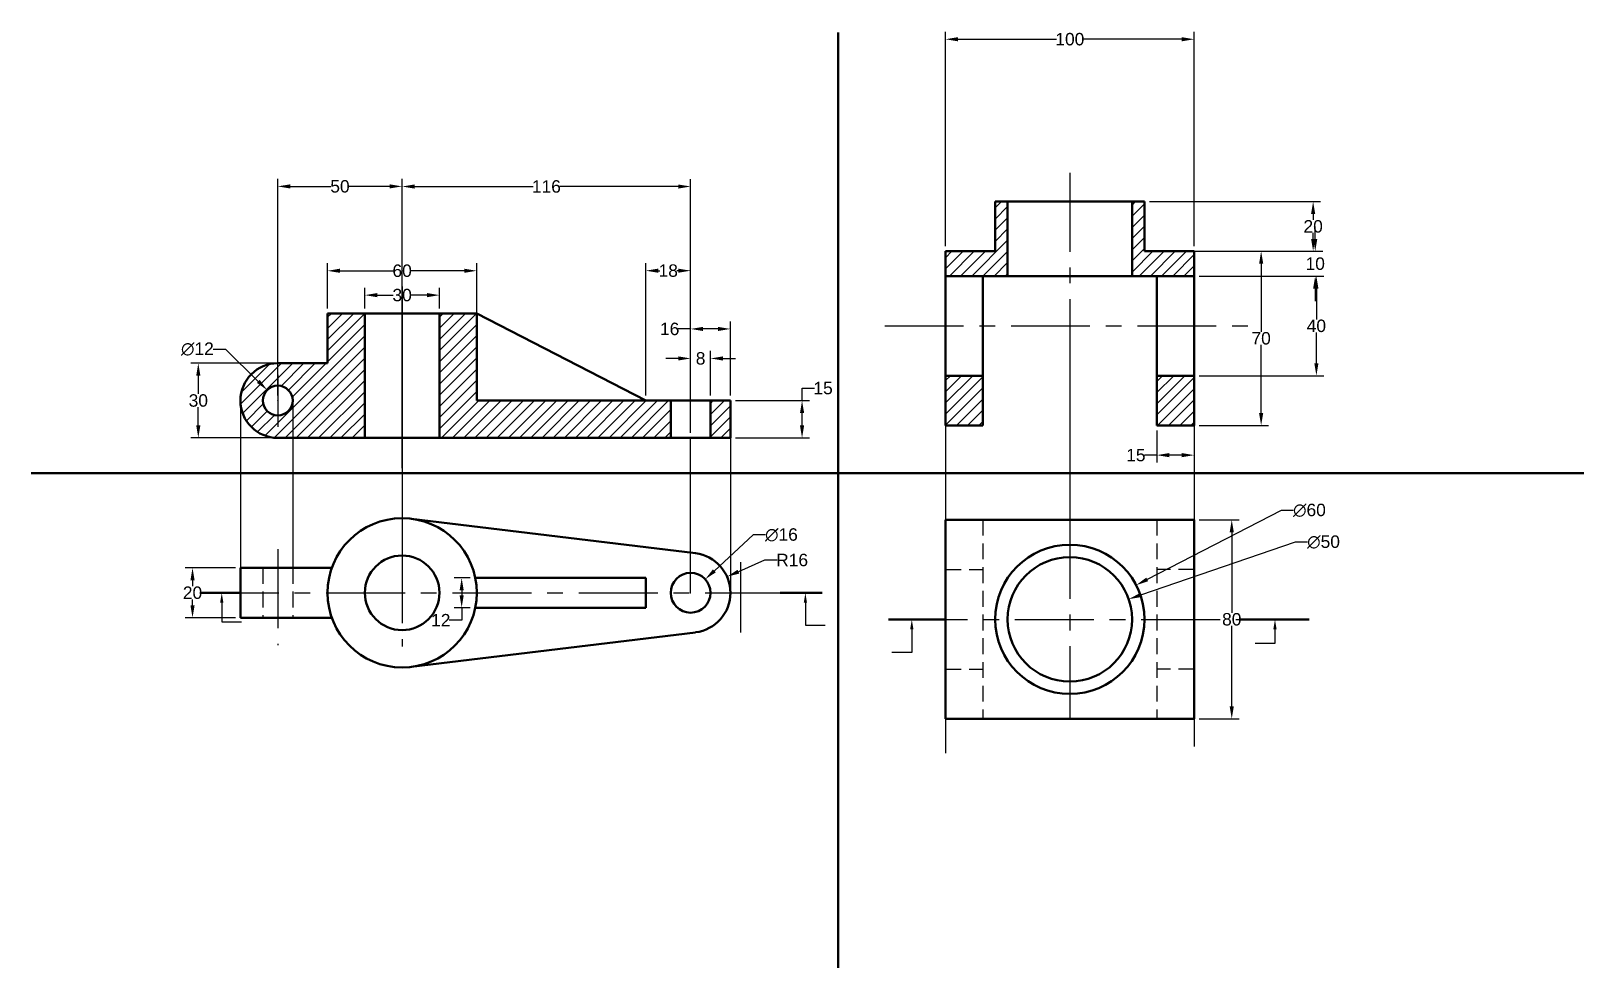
# Model space of a CAD drawing. Header units: millimetres. Extents: x 54 to 679, y 114 to 491.
import ezdxf
from ezdxf import colors
from ezdxf.entities.mleader import LeaderData, LeaderLine
from ezdxf.math import Vec2, Vec3

# ---------------------------------------------------------------- set-up
doc = ezdxf.new("R2010")
doc.units = ezdxf.units.MM
doc.linetypes.add('CENTER', pattern=[50.8, 31.75, -6.35, 6.35, -6.35])
doc.linetypes.add('HIDDEN', pattern=[9.525, 6.35, -3.175])
for name, color, linetype in [('CENTRE', 8, 'CENTER'), ('DIM', 12, 'Continuous'), ('HIDDEN', 101, 'HIDDEN'), ('PROJECTIN', 51, 'Continuous')]:
    doc.layers.add(name, color=color, linetype=linetype)
doc.layers.add('OBJECT', color=250, linetype='Continuous', lineweight=50)
doc.styles.get("Standard").update_dxf_attribs({"font": 'arial.ttf'})
doc.dimstyles.new('kunal', dxfattribs={"dimtxt": 5, "dimasz": 5, "dimexe": 3, "dimexo": 2, "dimgap": 0.09, "dimtad": 0, "dimtih": 1, "dimtoh": 1, "dimdec": 0, "dimzin": 0, "dimdsep": 46, "dimtxsty": 'Standard', "dimcen": 0.09, "dimadec": 0, "dimazin": 0, "dimtfac": 1, "dimtdec": 0, "dimtofl": 0, "dimtmove": 0, "dimatfit": 3, "dimfxl": 1, "dimtolj": 1, "dimtzin": 0, "dimarcsym": 0})

# ---------------------------------------------------------------- blocks, each defined once
blk = doc.blocks.new('*D2')
at = {"layer": 'Defpoints', "color": 0, "transparency": 16777216}
for p in [(218.44, 384.4), (188.44, 377.03), (218.44, 377.03)]:
    blk.add_point(p, dxfattribs=at)
at = {"layer": 'DIM', "color": 0, "lineweight": -2, "transparency": 16777216}
for p, q in [((188.44, 379.03), (188.44, 387.4)), ((218.44, 379.03), (218.44, 387.4)), ((193.44, 384.4), (199.78, 384.4)), ((213.44, 384.4), (207.1, 384.4))]:
    blk.add_line(p, q, dxfattribs=at)
at = {"layer": 'DIM', "color": 0, "transparency": 16777216}
for points in [[(193.44, 385.23), (193.44, 383.57), (188.44, 384.4)], [(213.44, 385.23), (213.44, 383.57), (218.44, 384.4)]]:
    blk.add_solid(points, dxfattribs=at)
at = {"layer": 'DIM', "color": 0, "transparency": 16777216, "insert": (203.44, 384.4), "char_height": 5, "attachment_point": 5}
blk.add_mtext('\\A1;30', dxfattribs=at)
blk = doc.blocks.new('*D3')
at = {"layer": 'Defpoints', "color": 0, "transparency": 16777216}
for p in [(233.44, 394.19), (173.44, 377.03), (233.44, 377.03)]:
    blk.add_point(p, dxfattribs=at)
at = {"layer": 'DIM', "color": 0, "lineweight": -2, "transparency": 16777216}
for p, q in [((173.44, 379.03), (173.44, 397.19)), ((178.44, 394.19), (199.77, 394.19)), ((228.44, 394.19), (207.12, 394.19)), ((233.44, 379.03), (233.44, 397.19))]:
    blk.add_line(p, q, dxfattribs=at)
at = {"layer": 'DIM', "color": 0, "transparency": 16777216}
for points in [[(178.44, 395.03), (178.44, 393.36), (173.44, 394.19)], [(228.44, 395.03), (228.44, 393.36), (233.44, 394.19)]]:
    blk.add_solid(points, dxfattribs=at)
at = {"layer": 'DIM', "color": 0, "transparency": 16777216, "insert": (203.44, 394.19), "char_height": 5, "attachment_point": 5}
blk.add_mtext('\\A1;60', dxfattribs=at)
blk = doc.blocks.new('*D6')
at = {"layer": 'Defpoints', "color": 0, "transparency": 16777216}
for p in [(203.44, 428.11), (153.44, 342.03), (203.44, 312.87)]:
    blk.add_point(p, dxfattribs=at)
at = {"layer": 'DIM', "color": 0, "lineweight": -2, "transparency": 16777216}
for p, q in [((153.44, 344.03), (153.44, 431.11)), ((203.44, 314.87), (203.44, 431.11)), ((158.44, 428.11), (174.78, 428.11)), ((198.44, 428.11), (182.11, 428.11))]:
    blk.add_line(p, q, dxfattribs=at)
at = {"layer": 'DIM', "color": 0, "transparency": 16777216}
for points in [[(158.44, 428.94), (158.44, 427.28), (153.44, 428.11)], [(198.44, 428.94), (198.44, 427.28), (203.44, 428.11)]]:
    blk.add_solid(points, dxfattribs=at)
at = {"layer": 'DIM', "color": 0, "transparency": 16777216, "insert": (178.44, 428.11), "char_height": 5, "attachment_point": 5}
blk.add_mtext('\\A1;50', dxfattribs=at)
blk = doc.blocks.new('*D7')
at = {"layer": 'Defpoints', "color": 0, "transparency": 16777216}
for p in [(319.44, 428.06), (203.44, 377.03), (319.44, 327.03)]:
    blk.add_point(p, dxfattribs=at)
at = {"layer": 'DIM', "color": 0, "lineweight": -2, "transparency": 16777216}
for p, q in [((203.44, 379.03), (203.44, 431.06)), ((319.44, 329.03), (319.44, 431.06)), ((208.44, 428.06), (256.07, 428.06)), ((314.44, 428.06), (266.82, 428.06))]:
    blk.add_line(p, q, dxfattribs=at)
at = {"layer": 'DIM', "color": 0, "transparency": 16777216}
for points in [[(208.44, 428.89), (208.44, 427.22), (203.44, 428.06)], [(314.44, 428.89), (314.44, 427.22), (319.44, 428.06)]]:
    blk.add_solid(points, dxfattribs=at)
at = {"layer": 'DIM', "color": 0, "transparency": 16777216, "insert": (261.44, 428.06), "char_height": 5, "attachment_point": 5}
blk.add_mtext('\\A1;116', dxfattribs=at)
blk = doc.blocks.new('*D8')
at = {"layer": 'Defpoints', "color": 0, "transparency": 16777216}
for p in [(301.44, 394.23), (301.44, 342.03), (319.44, 342.03)]:
    blk.add_point(p, dxfattribs=at)
at = {"layer": 'DIM', "color": 0, "lineweight": -2, "transparency": 16777216}
for p, q in [((301.44, 344.03), (301.44, 397.23)), ((306.44, 394.23), (307, 394.23)), ((314.44, 394.23), (313.88, 394.23)), ((319.44, 344.03), (319.44, 397.23))]:
    blk.add_line(p, q, dxfattribs=at)
at = {"layer": 'DIM', "color": 0, "transparency": 16777216}
for points in [[(306.44, 395.06), (306.44, 393.4), (301.44, 394.23)], [(314.44, 395.06), (314.44, 393.4), (319.44, 394.23)]]:
    blk.add_solid(points, dxfattribs=at)
at = {"layer": 'DIM', "color": 0, "transparency": 16777216, "insert": (310.44, 394.23), "char_height": 5, "attachment_point": 5}
blk.add_mtext('\\A1;18', dxfattribs=at)
blk = doc.blocks.new('*D9')
at = {"layer": 'Defpoints', "color": 0, "transparency": 16777216}
for p in [(335.44, 342.03), (364.24, 342.03), (335.44, 327.03)]:
    blk.add_point(p, dxfattribs=at)
at = {"layer": 'DIM', "color": 0, "lineweight": -2, "transparency": 16777216}
for p, q in [((364.24, 342.03), (364.24, 347.03)), ((364.24, 347.03), (369.24, 347.03)), ((337.44, 342.03), (367.24, 342.03)), ((364.24, 332.03), (364.24, 337.03)), ((337.44, 327.03), (367.24, 327.03))]:
    blk.add_line(p, q, dxfattribs=at)
at = {"layer": 'DIM', "color": 0, "transparency": 16777216}
for points in [[(363.41, 337.03), (365.08, 337.03), (364.24, 342.03)], [(363.41, 332.03), (365.08, 332.03), (364.24, 327.03)]]:
    blk.add_solid(points, dxfattribs=at)
at = {"layer": 'DIM', "color": 0, "transparency": 16777216, "insert": (372.7, 347.03), "char_height": 5, "attachment_point": 5}
blk.add_mtext('\\A1;15', dxfattribs=at)
blk = doc.blocks.new('*D10')
at = {"layer": 'Defpoints', "color": 0, "transparency": 16777216}
for p in [(319.44, 370.81), (319.44, 342.03), (335.44, 342.03)]:
    blk.add_point(p, dxfattribs=at)
at = {"layer": 'DIM', "color": 0, "lineweight": -2, "transparency": 16777216}
for p, q in [((319.44, 370.81), (314.44, 370.81)), ((319.44, 344.03), (319.44, 373.81)), ((330.44, 370.81), (324.44, 370.81)), ((335.44, 344.03), (335.44, 373.81))]:
    blk.add_line(p, q, dxfattribs=at)
at = {"layer": 'DIM', "color": 0, "transparency": 16777216}
for points in [[(324.44, 371.64), (324.44, 369.98), (319.44, 370.81)], [(330.44, 371.64), (330.44, 369.98), (335.44, 370.81)]]:
    blk.add_solid(points, dxfattribs=at)
at = {"layer": 'DIM', "color": 0, "transparency": 16777216, "insert": (311.01, 370.81), "char_height": 5, "attachment_point": 5}
blk.add_mtext('\\A1;16', dxfattribs=at)
blk = doc.blocks.new('*D11')
at = {"layer": 'Defpoints', "color": 0, "transparency": 16777216}
for p in [(319.44, 358.96), (319.44, 342.03), (327.44, 342.03)]:
    blk.add_point(p, dxfattribs=at)
at = {"layer": 'DIM', "color": 0, "lineweight": -2, "transparency": 16777216}
for p, q in [((314.44, 358.96), (309.44, 358.96)), ((319.44, 344.03), (319.44, 361.96)), ((327.44, 344.03), (327.44, 361.96)), ((332.44, 358.96), (337.44, 358.96))]:
    blk.add_line(p, q, dxfattribs=at)
at = {"layer": 'DIM', "color": 0, "transparency": 16777216}
for points in [[(314.44, 359.79), (314.44, 358.12), (319.44, 358.96)], [(332.44, 359.79), (332.44, 358.12), (327.44, 358.96)]]:
    blk.add_solid(points, dxfattribs=at)
at = {"layer": 'DIM', "color": 0, "transparency": 16777216, "insert": (323.44, 358.96), "char_height": 5, "attachment_point": 5}
blk.add_mtext('\\A1;8', dxfattribs=at)
blk = doc.blocks.new('*D12')
at = {"layer": 'Defpoints', "color": 0, "transparency": 16777216}
for p in [(149.17, 346.24), (157.71, 337.81)]:
    blk.add_point(p, dxfattribs=at)
at = {"layer": 'DIM', "color": 0, "lineweight": -2, "transparency": 16777216}
for p, q in [((127.48, 362.72), (132.48, 362.72)), ((132.48, 362.72), (145.61, 349.75)), ((153.35, 342.03), (153.53, 342.03)), ((153.44, 341.94), (153.44, 342.12))]:
    blk.add_line(p, q, dxfattribs=at)
at = {"layer": 'DIM', "color": 0, "transparency": 16777216}
blk.add_solid([(146.2, 350.35), (145.03, 349.16), (149.17, 346.24)], dxfattribs=at)
at = {"layer": 'DIM', "color": 0, "transparency": 16777216, "insert": (121.12, 362.72), "char_height": 5, "attachment_point": 5}
blk.add_mtext('\\A1;∅12', dxfattribs=at)
blk = doc.blocks.new('*D13')
at = {"layer": 'Defpoints', "color": 0, "transparency": 16777216}
for p in [(173.44, 357.03), (121.49, 327.03), (173.44, 327.03)]:
    blk.add_point(p, dxfattribs=at)
at = {"layer": 'DIM', "color": 0, "lineweight": -2, "transparency": 16777216}
for p, q in [((171.44, 357.03), (118.49, 357.03)), ((121.49, 352.03), (121.49, 344.67)), ((121.49, 332.03), (121.49, 339.38)), ((171.44, 327.03), (118.49, 327.03))]:
    blk.add_line(p, q, dxfattribs=at)
at = {"layer": 'DIM', "color": 0, "transparency": 16777216}
for points in [[(120.65, 352.03), (122.32, 352.03), (121.49, 357.03)], [(120.65, 332.03), (122.32, 332.03), (121.49, 327.03)]]:
    blk.add_solid(points, dxfattribs=at)
at = {"layer": 'DIM', "color": 0, "transparency": 16777216, "insert": (121.49, 342.03), "char_height": 5, "attachment_point": 5}
blk.add_mtext('\\A1;30', dxfattribs=at)
blk = doc.blocks.new('*D14')
at = {"layer": 'Defpoints', "color": 0, "transparency": 16777216}
for p in [(232.84, 270.76), (227.38, 258.76), (232.84, 258.76)]:
    blk.add_point(p, dxfattribs=at)
at = {"layer": 'DIM', "color": 0, "lineweight": -2, "transparency": 16777216}
for p, q in [((230.84, 270.76), (224.38, 270.76)), ((227.38, 265.76), (227.38, 263.76)), ((230.84, 258.76), (224.38, 258.76)), ((227.38, 258.76), (227.38, 253.76)), ((227.38, 253.76), (222.38, 253.76))]:
    blk.add_line(p, q, dxfattribs=at)
at = {"layer": 'DIM', "color": 0, "transparency": 16777216}
for points in [[(226.55, 265.76), (228.21, 265.76), (227.38, 270.76)], [(226.55, 263.76), (228.21, 263.76), (227.38, 258.76)]]:
    blk.add_solid(points, dxfattribs=at)
at = {"layer": 'DIM', "color": 0, "transparency": 16777216, "insert": (218.97, 253.76), "char_height": 5, "attachment_point": 5}
blk.add_mtext('\\A1;12', dxfattribs=at)
blk = doc.blocks.new('*D15')
at = {"layer": 'Defpoints', "color": 0, "transparency": 16777216}
for p in [(325.31, 270.19), (313.58, 259.32)]:
    blk.add_point(p, dxfattribs=at)
at = {"layer": 'DIM', "color": 0, "lineweight": -2, "transparency": 16777216}
for p, q in [((344.56, 288.03), (328.98, 273.59)), ((349.56, 288.03), (344.56, 288.03)), ((319.35, 264.76), (319.53, 264.76)), ((319.44, 264.67), (319.44, 264.85))]:
    blk.add_line(p, q, dxfattribs=at)
at = {"layer": 'DIM', "color": 0, "transparency": 16777216}
blk.add_solid([(328.41, 274.2), (329.54, 272.98), (325.31, 270.19)], dxfattribs=at)
at = {"layer": 'DIM', "color": 0, "transparency": 16777216, "insert": (355.95, 288.03), "char_height": 5, "attachment_point": 5}
blk.add_mtext('\\A1;∅16', dxfattribs=at)
blk = doc.blocks.new('*D16')
at = {"layer": 'Defpoints', "color": 0, "transparency": 16777216}
for p in [(334.08, 271.23), (319.44, 264.76)]:
    blk.add_point(p, dxfattribs=at)
at = {"layer": 'DIM', "color": 0, "lineweight": -2, "transparency": 16777216}
for p, q in [((349.19, 277.92), (338.65, 273.25)), ((354.19, 277.92), (349.19, 277.92)), ((319.35, 264.76), (319.53, 264.76)), ((319.44, 264.67), (319.44, 264.85))]:
    blk.add_line(p, q, dxfattribs=at)
at = {"layer": 'DIM', "color": 0, "transparency": 16777216}
blk.add_solid([(338.31, 274.01), (338.98, 272.49), (334.08, 271.23)], dxfattribs=at)
at = {"layer": 'DIM', "color": 0, "transparency": 16777216, "insert": (360.25, 277.92), "char_height": 5, "attachment_point": 5}
blk.add_mtext('\\A1;R16', dxfattribs=at)
blk = doc.blocks.new('*D17')
at = {"layer": 'Defpoints', "color": 0, "transparency": 16777216}
for p in [(138.44, 274.76), (119.16, 254.76), (138.44, 254.76)]:
    blk.add_point(p, dxfattribs=at)
at = {"layer": 'DIM', "color": 0, "lineweight": -2, "transparency": 16777216}
for p, q in [((136.44, 274.76), (116.16, 274.76)), ((119.16, 269.76), (119.16, 267.4)), ((119.16, 259.76), (119.16, 262.11)), ((136.44, 254.76), (116.16, 254.76))]:
    blk.add_line(p, q, dxfattribs=at)
at = {"layer": 'DIM', "color": 0, "transparency": 16777216}
for points in [[(118.33, 269.76), (120, 269.76), (119.16, 274.76)], [(118.33, 259.76), (120, 259.76), (119.16, 254.76)]]:
    blk.add_solid(points, dxfattribs=at)
at = {"layer": 'DIM', "color": 0, "transparency": 16777216, "insert": (119.16, 264.76), "char_height": 5, "attachment_point": 5}
blk.add_mtext('\\A1;20', dxfattribs=at)
blk = doc.blocks.new('*D18')
at = {"layer": 'Defpoints', "color": 0, "transparency": 16777216}
for p in [(498.57, 267.84), (445.25, 240.34)]:
    blk.add_point(p, dxfattribs=at)
at = {"layer": 'DIM', "color": 0, "lineweight": -2, "transparency": 16777216}
for p, q in [((556.86, 297.9), (503.02, 270.13)), ((561.86, 297.9), (556.86, 297.9)), ((471.82, 254.09), (472, 254.09)), ((471.91, 254), (471.91, 254.18))]:
    blk.add_line(p, q, dxfattribs=at)
at = {"layer": 'DIM', "color": 0, "transparency": 16777216}
blk.add_solid([(502.64, 270.87), (503.4, 269.39), (498.57, 267.84)], dxfattribs=at)
at = {"layer": 'DIM', "color": 0, "transparency": 16777216, "insert": (568.25, 297.9), "char_height": 5, "attachment_point": 5}
blk.add_mtext('\\A1;∅60', dxfattribs=at)
blk = doc.blocks.new('*D19')
at = {"layer": 'Defpoints', "color": 0, "transparency": 16777216}
for p in [(495.56, 262.2), (448.26, 245.98)]:
    blk.add_point(p, dxfattribs=at)
at = {"layer": 'DIM', "color": 0, "lineweight": -2, "transparency": 16777216}
for p, q in [((562.53, 285.15), (500.29, 263.82)), ((567.53, 285.15), (562.53, 285.15)), ((471.82, 254.09), (472, 254.09)), ((471.91, 254), (471.91, 254.18))]:
    blk.add_line(p, q, dxfattribs=at)
at = {"layer": 'DIM', "color": 0, "transparency": 16777216}
blk.add_solid([(500.02, 264.61), (500.56, 263.03), (495.56, 262.2)], dxfattribs=at)
at = {"layer": 'DIM', "color": 0, "transparency": 16777216, "insert": (573.92, 285.15), "char_height": 5, "attachment_point": 5}
blk.add_mtext('\\A1;∅50', dxfattribs=at)
blk = doc.blocks.new('*D20')
at = {"layer": 'Defpoints', "color": 0, "transparency": 16777216}
for p in [(521.91, 402.03), (521.91, 392.03), (570.57, 392.03)]:
    blk.add_point(p, dxfattribs=at)
at = {"layer": 'DIM', "color": 0, "lineweight": -2, "transparency": 16777216}
for p, q in [((570.57, 407.03), (570.57, 412.03)), ((523.91, 402.03), (573.57, 402.03)), ((523.91, 392.03), (573.57, 392.03)), ((570.57, 387.03), (570.57, 382.03))]:
    blk.add_line(p, q, dxfattribs=at)
at = {"layer": 'DIM', "color": 0, "transparency": 16777216}
for points in [[(569.74, 407.03), (571.4, 407.03), (570.57, 402.03)], [(569.74, 387.03), (571.4, 387.03), (570.57, 392.03)]]:
    blk.add_solid(points, dxfattribs=at)
at = {"layer": 'DIM', "color": 0, "transparency": 16777216, "insert": (570.57, 397.03), "char_height": 5, "attachment_point": 5}
blk.add_mtext('\\A1;10', dxfattribs=at)
blk = doc.blocks.new('*D21')
at = {"layer": 'Defpoints', "color": 0, "transparency": 16777216}
for p in [(521.91, 487.26), (421.91, 402.03), (521.91, 402.03)]:
    blk.add_point(p, dxfattribs=at)
at = {"layer": 'DIM', "color": 0, "lineweight": -2, "transparency": 16777216}
for p, q in [((421.91, 404.03), (421.91, 490.26)), ((426.91, 487.26), (466.54, 487.26)), ((516.91, 487.26), (477.28, 487.26)), ((521.91, 404.03), (521.91, 490.26))]:
    blk.add_line(p, q, dxfattribs=at)
at = {"layer": 'DIM', "color": 0, "transparency": 16777216}
for points in [[(426.91, 488.09), (426.91, 486.43), (421.91, 487.26)], [(516.91, 488.09), (516.91, 486.43), (521.91, 487.26)]]:
    blk.add_solid(points, dxfattribs=at)
at = {"layer": 'DIM', "color": 0, "transparency": 16777216, "insert": (471.91, 487.26), "char_height": 5, "attachment_point": 5}
blk.add_mtext('\\A1;100', dxfattribs=at)
blk = doc.blocks.new('*D22')
at = {"layer": 'Defpoints', "color": 0, "transparency": 16777216}
for p in [(521.91, 402.03), (521.91, 332.03), (548.83, 332.03)]:
    blk.add_point(p, dxfattribs=at)
at = {"layer": 'DIM', "color": 0, "lineweight": -2, "transparency": 16777216}
for p, q in [((523.91, 402.03), (551.83, 402.03)), ((548.83, 397.03), (548.83, 369.67)), ((548.83, 337.03), (548.83, 364.39)), ((523.91, 332.03), (551.83, 332.03))]:
    blk.add_line(p, q, dxfattribs=at)
at = {"layer": 'DIM', "color": 0, "transparency": 16777216}
for points in [[(548, 397.03), (549.66, 397.03), (548.83, 402.03)], [(548, 337.03), (549.66, 337.03), (548.83, 332.03)]]:
    blk.add_solid(points, dxfattribs=at)
at = {"layer": 'DIM', "color": 0, "transparency": 16777216, "insert": (548.83, 367.03), "char_height": 5, "attachment_point": 5}
blk.add_mtext('\\A1;70', dxfattribs=at)
blk = doc.blocks.new('*D23')
at = {"layer": 'Defpoints', "color": 0, "transparency": 16777216}
for p in [(521.91, 392.03), (521.91, 352.03), (571.04, 352.03)]:
    blk.add_point(p, dxfattribs=at)
at = {"layer": 'DIM', "color": 0, "lineweight": -2, "transparency": 16777216}
for p, q in [((523.91, 392.03), (574.04, 392.03)), ((571.04, 387.03), (571.04, 374.67)), ((571.04, 357.03), (571.04, 369.39)), ((523.91, 352.03), (574.04, 352.03))]:
    blk.add_line(p, q, dxfattribs=at)
at = {"layer": 'DIM', "color": 0, "transparency": 16777216}
for points in [[(570.21, 387.03), (571.87, 387.03), (571.04, 392.03)], [(570.21, 357.03), (571.87, 357.03), (571.04, 352.03)]]:
    blk.add_solid(points, dxfattribs=at)
at = {"layer": 'DIM', "color": 0, "transparency": 16777216, "insert": (571.04, 372.03), "char_height": 5, "attachment_point": 5}
blk.add_mtext('\\A1;40', dxfattribs=at)
blk = doc.blocks.new('*D24')
at = {"layer": 'Defpoints', "color": 0, "transparency": 16777216}
for p in [(521.91, 294.09), (521.91, 214.09), (537.01, 214.09)]:
    blk.add_point(p, dxfattribs=at)
at = {"layer": 'DIM', "color": 0, "lineweight": -2, "transparency": 16777216}
for p, q in [((523.91, 294.09), (540.01, 294.09)), ((537.01, 289.09), (537.01, 256.73)), ((537.01, 219.09), (537.01, 251.45)), ((523.91, 214.09), (540.01, 214.09))]:
    blk.add_line(p, q, dxfattribs=at)
at = {"layer": 'DIM', "color": 0, "transparency": 16777216}
for points in [[(536.18, 289.09), (537.85, 289.09), (537.01, 294.09)], [(536.18, 219.09), (537.85, 219.09), (537.01, 214.09)]]:
    blk.add_solid(points, dxfattribs=at)
at = {"layer": 'DIM', "color": 0, "transparency": 16777216, "insert": (537.01, 254.09), "char_height": 5, "attachment_point": 5}
blk.add_mtext('\\A1;80', dxfattribs=at)
blk = doc.blocks.new('*D25')
at = {"layer": 'Defpoints', "color": 0, "transparency": 16777216}
for p in [(501.91, 422.03), (501.91, 402.03), (569.74, 402.03)]:
    blk.add_point(p, dxfattribs=at)
at = {"layer": 'DIM', "color": 0, "lineweight": -2, "transparency": 16777216}
for p, q in [((503.91, 422.03), (572.74, 422.03)), ((569.74, 417.03), (569.74, 414.67)), ((569.74, 407.03), (569.74, 409.39)), ((503.91, 402.03), (572.74, 402.03))]:
    blk.add_line(p, q, dxfattribs=at)
at = {"layer": 'DIM', "color": 0, "transparency": 16777216}
for points in [[(568.9, 417.03), (570.57, 417.03), (569.74, 422.03)], [(568.9, 407.03), (570.57, 407.03), (569.74, 402.03)]]:
    blk.add_solid(points, dxfattribs=at)
at = {"layer": 'DIM', "color": 0, "transparency": 16777216, "insert": (569.74, 412.03), "char_height": 5, "attachment_point": 5}
blk.add_mtext('\\A1;20', dxfattribs=at)
blk = doc.blocks.new('*D26')
at = {"layer": 'Defpoints', "color": 0, "transparency": 16777216}
for p in [(506.91, 332.03), (521.91, 332.03), (506.91, 320.09)]:
    blk.add_point(p, dxfattribs=at)
at = {"layer": 'DIM', "color": 0, "lineweight": -2, "transparency": 16777216}
for p, q in [((506.91, 330.03), (506.91, 317.09)), ((521.91, 330.03), (521.91, 317.09)), ((506.91, 320.09), (501.91, 320.09)), ((516.91, 320.09), (511.91, 320.09))]:
    blk.add_line(p, q, dxfattribs=at)
at = {"layer": 'DIM', "color": 0, "transparency": 16777216}
for points in [[(511.91, 320.93), (511.91, 319.26), (506.91, 320.09)], [(516.91, 320.93), (516.91, 319.26), (521.91, 320.09)]]:
    blk.add_solid(points, dxfattribs=at)
at = {"layer": 'DIM', "color": 0, "transparency": 16777216, "insert": (498.46, 320.09), "char_height": 5, "attachment_point": 5}
blk.add_mtext('\\A1;15', dxfattribs=at)

msp = doc.modelspace()

# ---------------------------------------------------------------- hatches: boundary and pattern name
h = msp.add_hatch()
h.set_pattern_fill('ANSI31', color=256)
h.paths.add_polyline_path([(446.91, 402.03), (446.91, 422.03), (441.91, 422.03), (441.91, 402.03), (421.91, 402.03), (421.91, 392.03), (436.91, 392.03), (446.91, 392.03)])
h.paths.add_polyline_path([(521.91, 402.03), (501.91, 402.03), (501.91, 422.03), (496.91, 422.03), (496.91, 402.03), (496.91, 392.03), (506.91, 392.03), (521.91, 392.03)])
h.paths.add_polyline_path([(436.91, 352.03), (421.91, 352.03), (421.91, 332.03), (436.91, 332.03)])
h.paths.add_polyline_path([(521.91, 352.03), (506.91, 352.03), (506.91, 332.03), (521.91, 332.03)])
h = msp.add_hatch()
h.set_pattern_fill('ANSI31', color=256)
h.paths.add_polyline_path([(188.44, 377.03), (173.44, 377.03), (173.44, 357.03), (153.44, 357.03, 1), (153.44, 327.03), (173.44, 327.03), (188.44, 327.03)])
h.paths.add_polyline_path([(159.44, 342.03, -1), (147.44, 342.03, -1)], flags=16)
h = msp.add_hatch()
h.set_pattern_fill('ANSI31', color=256)
h.paths.add_polyline_path([(233.44, 377.03), (218.44, 377.03), (218.44, 327.03), (311.44, 327.03), (311.44, 342.03), (233.44, 342.03)])
h.paths.add_polyline_path([(335.44, 342.03), (327.44, 342.03), (327.44, 327.03), (335.44, 327.03)])

# ---------------------------------------------------------------- linework, layer by layer
at = {"layer": 'CENTRE'}
for p, q in [((471.91, 433.62), (471.91, 372.12)), ((203.44, 387.93), (203.44, 312.87)), ((397.46, 372.03), (545.28, 372.03)), ((153.44, 352.36), (153.44, 331.41)), ((471.91, 294.09), (471.91, 214.09)), ((153.44, 282.34), (153.44, 243.75)), ((203.44, 284.27), (203.44, 243.2)), ((339.44, 277.11), (339.44, 248.76)), ((122.06, 264.76), (372.3, 264.76)), ((399.02, 254.09), (568.2, 254.09))]:
    msp.add_line(p, q, dxfattribs=at)
at = {"layer": 'HIDDEN'}
for p, q in [((436.91, 294.09), (436.91, 214.09)), ((506.91, 294.09), (506.91, 214.09)), ((147.44, 274.76), (147.44, 254.76)), ((159.44, 274.76), (159.44, 254.76)), ((421.91, 274.09), (436.91, 274.09)), ((521.91, 274.09), (506.91, 274.09)), ((421.91, 234.09), (436.91, 234.09)), ((521.91, 234.09), (506.91, 234.09))]:
    msp.add_line(p, q, dxfattribs=at)
at = {"layer": 'OBJECT'}
for p, q in [((378.7, 489.96), (378.7, 113.98)), ((441.91, 402.03), (441.91, 422.03)), ((441.91, 422.03), (501.91, 422.03)), ((446.91, 402.03), (446.91, 422.03)), ((496.91, 402.03), (496.91, 422.03)), ((501.91, 422.03), (501.91, 402.03)), ((421.91, 332.03), (421.91, 402.03)), ((421.91, 402.03), (441.91, 402.03)), ((446.91, 402.03), (446.91, 392.03)), ((496.91, 402.03), (496.91, 392.03)), ((501.91, 402.03), (521.91, 402.03)), ((521.91, 402.03), (521.91, 332.03)), ((436.91, 392.03), (421.91, 392.03)), ((506.91, 392.03), (436.91, 392.03)), ((436.91, 392.03), (436.91, 332.03)), ((506.91, 332.03), (506.91, 392.03)), ((521.91, 392.03), (506.91, 392.03)), ((173.44, 357.03), (173.44, 377.03)), ((173.44, 377.03), (233.44, 377.03)), ((188.44, 377.03), (188.44, 327.03)), ((218.44, 377.03), (218.44, 327.03)), ((233.44, 377.03), (233.44, 342.03)), ((301.44, 342.03), (233.44, 377.03)), ((173.44, 357.03), (153.44, 357.03)), ((436.91, 352.03), (421.91, 352.03)), ((521.91, 352.03), (506.91, 352.03)), ((233.44, 342.03), (321.44, 342.03)), ((311.44, 342.03), (311.44, 327.03)), ((335.44, 342.03), (321.44, 342.03)), ((327.44, 342.03), (327.44, 327.03)), ((335.44, 327.03), (335.44, 342.03)), ((436.91, 332.03), (421.91, 332.03)), ((521.91, 332.03), (506.91, 332.03)), ((173.44, 327.03), (153.44, 327.03)), ((335.44, 327.03), (173.44, 327.03)), ((54.24, 312.87), (678.62, 312.87)), ((207.09, 294.53), (321.37, 280.64)), ((421.91, 294.09), (521.91, 294.09)), ((421.91, 214.09), (421.91, 294.09)), ((521.91, 294.09), (521.91, 214.09)), ((138.44, 274.76), (138.44, 254.76)), ((175.16, 274.76), (138.44, 274.76)), ((232.84, 270.76), (301.44, 270.76)), ((301.44, 270.76), (301.44, 258.76)), ((232.84, 258.76), (301.44, 258.76)), ((138.44, 254.76), (175.16, 254.76)), ((568.2, 254.09), (568.2, 254.09)), ((321.37, 248.87), (207.06, 234.98)), ((521.91, 214.09), (421.91, 214.09))]:
    msp.add_line(p, q, dxfattribs=at)
at = {"layer": 'OBJECT', "color": 253}
for p, q in [((122.06, 264.76), (138.44, 264.76)), ((355.44, 264.76), (372.3, 264.76)), ((399.02, 254.09), (421.91, 254.09)), ((568.2, 254.09), (540.59, 254.09))]:
    msp.add_line(p, q, dxfattribs=at)
at = {"layer": 'OBJECT'}
for centre, radius in [((153.44, 342.03), 6), ((203.44, 264.76), 30), ((471.91, 254.09), 30), ((203.44, 264.76), 15), ((471.91, 254.09), 25), ((319.44, 264.76), 8)]:
    msp.add_circle(centre, radius, dxfattribs=at)
for centre, radius, start, end in [((153.44, 342.03), 15, 90, 270), ((319.44, 264.76), 16, 276.93191, 83.0681)]:
    msp.add_arc(centre, radius, start, end, dxfattribs=at)
at = {"layer": 'PROJECTIN'}
for p, q in [((233.44, 377.03), (233.44, 394.19)), ((203.44, 377.03), (203.44, 279.76)), ((471.91, 372.12), (471.91, 294.09)), ((138.44, 342.03), (138.44, 254.76)), ((159.44, 342.03), (159.44, 274.76)), ((421.91, 332.03), (421.91, 200.36)), ((521.91, 332.03), (521.91, 202.92)), ((319.44, 264.76), (319.44, 327.03)), ((335.44, 327.03), (335.44, 264.76))]:
    msp.add_line(p, q, dxfattribs=at)

# ---------------------------------------------------------------- dimensions: what is measured, and where the dimension line sits
at = {"layer": 'DIM'}
for base, p1, p2, picture, middle in [((521.91, 487.26), (421.91, 402.03), (521.91, 402.03), '*D21', (471.91, 487.26)), ((203.44, 428.11), (153.44, 342.03), (203.44, 312.87), '*D6', (178.44, 428.11)), ((319.44, 428.06), (203.44, 377.03), (319.44, 327.03), '*D7', (261.44, 428.06)), ((233.44, 394.19), (173.44, 377.03), (233.44, 377.03), '*D3', (203.44, 394.19)), ((301.44, 394.23), (319.44, 342.03), (301.44, 342.03), '*D8', (310.44, 394.23)), ((218.44, 384.4), (188.44, 377.03), (218.44, 377.03), '*D2', (203.44, 384.4)), ((319.44, 370.81), (335.44, 342.03), (319.44, 342.03), '*D10', (311.01, 370.81)), ((319.44, 358.96), (327.44, 342.03), (319.44, 342.03), '*D11', (323.44, 358.96)), ((506.91, 320.09), (521.91, 332.03), (506.91, 332.03), '*D26', (498.46, 320.09))]:
    dim = msp.add_linear_dim(base=base, p1=p1, p2=p2, dimstyle='kunal', dxfattribs=at)
    dim.commit()
    dim.dimension.update_dxf_attribs({"geometry": picture, "text_midpoint": middle})
for base, p1, p2, picture, middle in [((569.74, 402.03), (501.91, 422.03), (501.91, 402.03), '*D25', (569.74, 412.03)), ((570.57, 392.03), (521.91, 402.03), (521.91, 392.03), '*D20', (570.57, 397.03)), ((548.83, 332.03), (521.91, 402.03), (521.91, 332.03), '*D22', (548.83, 367.03)), ((571.04, 352.03), (521.91, 392.03), (521.91, 352.03), '*D23', (571.04, 372.03)), ((121.49, 327.03), (173.44, 357.03), (173.44, 327.03), '*D13', (121.49, 342.03)), ((364.24, 342.03), (335.44, 327.03), (335.44, 342.03), '*D9', (372.7, 347.03)), ((537.01, 214.09), (521.91, 294.09), (521.91, 214.09), '*D24', (537.01, 254.09)), ((119.16, 254.76), (138.44, 274.76), (138.44, 254.76), '*D17', (119.16, 264.76)), ((227.38, 258.76), (232.84, 270.76), (232.84, 258.76), '*D14', (218.97, 253.76))]:
    dim = msp.add_linear_dim(base=base, p1=p1, p2=p2, angle=90, dimstyle='kunal', dxfattribs=at)
    dim.commit()
    dim.dimension.update_dxf_attribs({"geometry": picture, "text_midpoint": middle})
for p1, p2, picture, middle in [((157.71, 337.81), (149.17, 346.24), '*D12', (121.12, 362.72)), ((445.25, 240.34), (498.57, 267.84), '*D18', (568.25, 297.9)), ((313.58, 259.32), (325.31, 270.19), '*D15', (355.95, 288.03)), ((448.26, 245.98), (495.56, 262.2), '*D19', (573.92, 285.15))]:
    dim = msp.add_diameter_dim_2p(p1=p1, p2=p2, dimstyle='kunal', dxfattribs=at)
    dim.commit()
    dim.dimension.update_dxf_attribs({"geometry": picture, "text_midpoint": middle, "dimtype": 163})
dim = msp.add_radius_dim(center=(319.44, 264.76), mpoint=(334.08, 271.23), dimstyle='kunal', dxfattribs=at)
dim.commit()
dim.dimension.update_dxf_attribs({"geometry": '*D16', "text_midpoint": (360.25, 277.92), "dimtype": 164})

# ---------------------------------------------------------------- leaders
at = {"layer": 'CENTRE'}
ml = msp.add_multileader_mtext('Standard', dxfattribs=at)
ml.set_content('', color=256)
ml.set_leader_properties()
ml.build(insert=Vec2(0, 0))
ctx = ml.context
ctx.base_point, ctx.plane_origin = Vec3(138.91, 253.15), Vec3(130.91, 264.76)
notes = []
notes.append((ctx, [(0, (1, 1, 0), (130.91, 253.15), (1, 0), 8, [(0, [(130.91, 264.76)], 0, [])])]))
ctx.mtext.insert, ctx.mtext.flow_direction = Vec3(140.91, 255.15), 5
ml = msp.add_multileader_mtext('Standard', dxfattribs=at)
ml.set_content('', color=256)
ml.set_leader_properties()
ml.build(insert=Vec2(0, 0))
ctx = ml.context
ctx.base_point, ctx.plane_origin = Vec3(373.58, 251.76), Vec3(365.58, 264.76)
notes.append((ctx, [(0, (1, 1, 0), (365.58, 251.76), (1, 0), 8, [(0, [(365.58, 264.76)], 0, [])])]))
ctx.mtext.insert, ctx.mtext.flow_direction = Vec3(375.58, 253.76), 5
ml = msp.add_multileader_mtext('Standard', dxfattribs=at)
ml.set_content('', color=256)
ml.set_leader_properties()
ml.build(insert=Vec2(0, 0))
ctx = ml.context
ctx.base_point, ctx.plane_origin = Vec3(396.37, 240.83), Vec3(408.37, 254.09)
ctx.text_align_type = 2
notes.append((ctx, [(0, (1, 1, 0), (408.37, 240.83), (-1, 0), 8, [(0, [(408.37, 254.09)], 0, [])])]))
ctx.mtext.insert, ctx.mtext.alignment, ctx.mtext.flow_direction = Vec3(398.37, 242.83), 3, 5
ml = msp.add_multileader_mtext('Standard', dxfattribs=at)
ml.set_content('', color=256)
ml.set_leader_properties()
ml.build(insert=Vec2(0, 0))
ctx = ml.context
ctx.base_point, ctx.plane_origin = Vec3(542.39, 244.36), Vec3(554.39, 254.09)
ctx.text_align_type = 2
notes.append((ctx, [(0, (1, 1, 0), (554.39, 244.36), (-1, 0), 8, [(0, [(554.39, 254.09)], 0, [])])]))
ctx.mtext.insert, ctx.mtext.alignment, ctx.mtext.flow_direction = Vec3(544.39, 246.36), 3, 5
for ctx, leaders in notes:
    for number, flags, end, landing, length, lines in leaders:
        leader = LeaderData()
        leader.index, (leader.has_last_leader_line, leader.has_dogleg_vector, leader.attachment_direction) = number, flags
        leader.last_leader_point, leader.dogleg_vector, leader.dogleg_length = Vec3(end), Vec3(landing), length
        for number, points, colour, breaks in lines:
            line = LeaderLine()
            line.index, line.vertices, line.color, line.breaks = number, Vec3.list(points), colors.encode_raw_color(colour), breaks
            leader.lines.append(line)
        ctx.leaders.append(leader)

doc.saveas('drawing.dxf')
